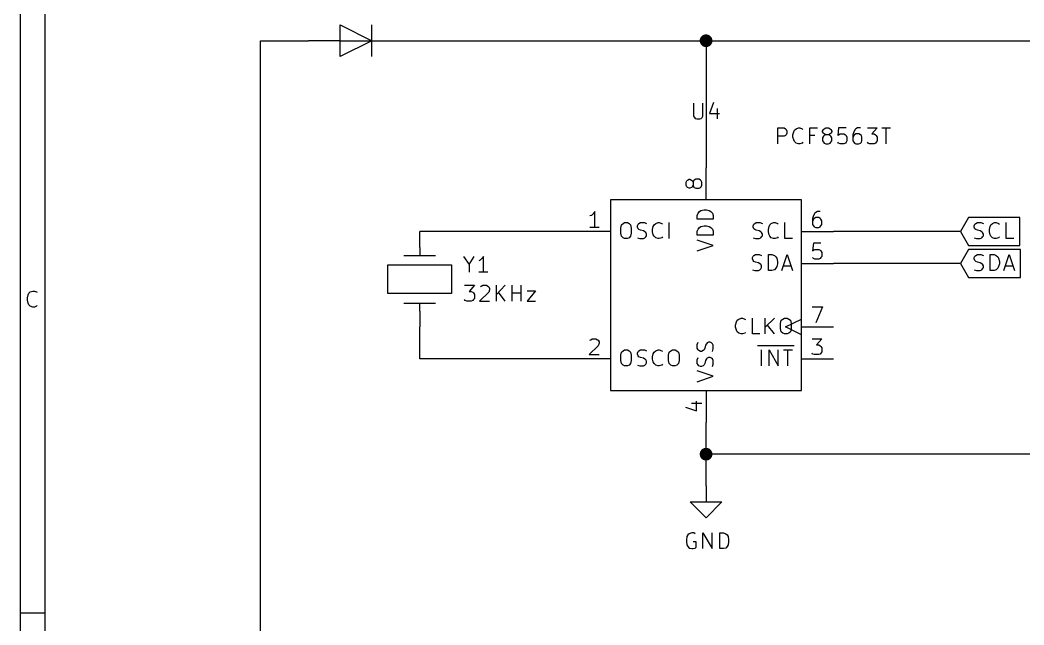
# Model space of a CAD drawing. Extents: x 10 to 410, y -287 to -10.
# Drawn here: x 10 to 90.1, y -161 to -112.6 of the extents above; entities that cross this region are included whole.
import ezdxf

# ---------------------------------------------------------------- set-up
doc = ezdxf.new("R2010")
doc.units = 0
doc.header["$MEASUREMENT"] = 0
for name, color, linetype in [('CYAN2', 4, 'CONTINUOUS'), ('GREEN2', 3, 'CONTINUOUS'), ('LYELLOW', 51, 'CONTINUOUS'), ('RED2', 1, 'CONTINUOUS')]:
    doc.layers.add(name, color=color, linetype=linetype)

msp = doc.modelspace()

# ---------------------------------------------------------------- linework, layer by layer
at = {"layer": 'CYAN2', "linetype": 'CONTINUOUS'}
for p, q in [((63.7794, -119.278), (63.7794, -120.32)), ((64.516, -120.32), (64.516, -119.278)), ((65.3542, -119.228), (65.0494, -120.117)), ((65.0494, -120.117), (65.8368, -120.117)), ((65.659, -119.71), (65.659, -120.548)), ((63.7794, -120.32), (63.8556, -120.421)), ((63.8556, -120.421), (63.9064, -120.498)), ((63.9064, -120.498), (64.0334, -120.548)), ((64.0334, -120.548), (64.262, -120.548)), ((64.262, -120.548), (64.389, -120.498)), ((64.389, -120.498), (64.4652, -120.421)), ((64.4652, -120.421), (64.516, -120.32)), ((70.5104, -122.53), (70.5104, -121.26)), ((70.5104, -121.26), (70.993, -121.26)), ((70.993, -121.26), (71.12, -121.336)), ((71.12, -121.336), (71.1708, -121.387)), ((71.1708, -121.387), (71.2216, -121.514)), ((71.2216, -121.691), (71.1708, -121.818)), ((71.2216, -121.514), (71.2216, -121.691)), ((71.7042, -121.818), (71.7804, -121.564)), ((71.7804, -121.564), (71.8312, -121.437)), ((71.8312, -121.437), (71.9582, -121.336)), ((71.9582, -121.336), (72.136, -121.26)), ((72.136, -121.26), (72.263, -121.26)), ((72.263, -121.26), (72.4408, -121.336)), ((72.4408, -121.336), (72.4916, -121.387)), ((73.0504, -122.53), (73.0504, -121.26)), ((73.0504, -121.26), (73.66, -121.26)), ((74.0664, -121.514), (74.1426, -121.387)), ((74.0664, -121.564), (74.0664, -121.514)), ((74.1426, -121.691), (74.0664, -121.564)), ((74.1426, -121.387), (74.1934, -121.336)), ((74.1934, -121.742), (74.1426, -121.691)), ((74.1934, -121.336), (74.3204, -121.26)), ((74.3204, -121.818), (74.1934, -121.742)), ((74.3204, -121.26), (74.549, -121.26)), ((74.549, -121.26), (74.676, -121.336)), ((74.676, -121.742), (74.549, -121.818)), ((74.676, -121.336), (74.7268, -121.387)), ((74.7268, -121.691), (74.676, -121.742)), ((74.7268, -121.387), (74.803, -121.514)), ((74.803, -121.564), (74.7268, -121.691)), ((74.803, -121.514), (74.803, -121.564)), ((75.3364, -121.26), (75.2856, -121.869)), ((75.946, -121.26), (75.3364, -121.26)), ((75.3364, -121.818), (75.4634, -121.742)), ((75.4634, -121.742), (75.7682, -121.742)), ((75.7682, -121.742), (75.8952, -121.818)), ((76.5556, -121.564), (76.4794, -121.818)), ((76.6826, -121.387), (76.5556, -121.564)), ((76.7334, -121.742), (76.6064, -121.818)), ((76.7334, -121.336), (76.6826, -121.387)), ((76.8604, -121.26), (76.7334, -121.336)), ((76.962, -121.742), (76.7334, -121.742)), ((77.089, -121.26), (76.8604, -121.26)), ((77.089, -121.818), (76.962, -121.742)), ((77.6478, -121.26), (78.4352, -121.26)), ((78.4352, -121.26), (78.0034, -121.742)), ((78.0034, -121.742), (78.1812, -121.742)), ((78.1812, -121.742), (78.3082, -121.818)), ((78.7908, -121.26), (79.502, -121.26)), ((79.1464, -122.53), (79.1464, -121.26)), ((70.993, -121.92), (70.5104, -121.92)), ((71.12, -121.869), (70.993, -121.92)), ((71.1708, -121.818), (71.12, -121.869)), ((71.7042, -121.996), (71.7042, -121.818)), ((71.7804, -122.225), (71.7042, -121.996)), ((71.8312, -122.352), (71.7804, -122.225)), ((71.9582, -122.479), (71.8312, -122.352)), ((72.136, -122.53), (71.9582, -122.479)), ((72.263, -122.53), (72.136, -122.53)), ((72.4408, -122.479), (72.263, -122.53)), ((72.4916, -122.403), (72.4408, -122.479)), ((73.4568, -121.869), (73.0504, -121.869)), ((74.1426, -121.92), (74.0664, -122.047)), ((74.0664, -122.047), (74.0664, -122.301)), ((74.0664, -122.301), (74.1426, -122.403)), ((74.1934, -121.869), (74.1426, -121.92)), ((74.1426, -122.403), (74.1934, -122.479)), ((74.3204, -121.818), (74.1934, -121.869)), ((74.1934, -122.479), (74.3204, -122.53)), ((74.549, -121.818), (74.3204, -121.818)), ((74.3204, -122.53), (74.549, -122.53)), ((74.676, -121.869), (74.549, -121.818)), ((74.549, -122.53), (74.676, -122.479)), ((74.7268, -121.92), (74.676, -121.869)), ((74.676, -122.479), (74.7268, -122.403)), ((74.803, -122.047), (74.7268, -121.92)), ((74.7268, -122.403), (74.803, -122.301)), ((74.803, -122.301), (74.803, -122.047)), ((75.2856, -121.869), (75.3364, -121.818)), ((75.3364, -122.479), (75.2856, -122.403)), ((75.4634, -122.53), (75.3364, -122.479)), ((75.7682, -122.53), (75.4634, -122.53)), ((75.8952, -122.479), (75.7682, -122.53)), ((75.8952, -121.818), (75.946, -121.869)), ((75.946, -122.403), (75.8952, -122.479)), ((75.946, -121.869), (75.9968, -121.996)), ((75.9968, -122.301), (75.946, -122.403)), ((75.9968, -121.996), (75.9968, -122.301)), ((76.4794, -121.818), (76.4794, -122.301)), ((76.5556, -121.869), (76.4794, -121.996)), ((76.4794, -122.301), (76.5556, -122.403)), ((76.6064, -121.818), (76.5556, -121.869)), ((76.5556, -122.403), (76.6064, -122.479)), ((76.6064, -122.479), (76.7334, -122.53)), ((76.7334, -122.53), (76.962, -122.53)), ((76.962, -122.53), (77.089, -122.479)), ((77.1652, -121.869), (77.089, -121.818)), ((77.089, -122.479), (77.1652, -122.403)), ((77.216, -121.996), (77.1652, -121.869)), ((77.1652, -122.403), (77.216, -122.301)), ((77.216, -122.301), (77.216, -121.996)), ((77.6986, -122.479), (77.6478, -122.403)), ((77.8256, -122.53), (77.6986, -122.479)), ((78.1812, -122.53), (77.8256, -122.53)), ((78.3082, -122.479), (78.1812, -122.53)), ((78.3082, -121.818), (78.359, -121.869)), ((78.359, -122.403), (78.3082, -122.479)), ((78.359, -121.869), (78.4352, -121.996)), ((78.4352, -122.301), (78.359, -122.403)), ((78.4352, -121.996), (78.4352, -122.301)), ((64.0588, -128.245), (64.135, -128.067)), ((64.135, -128.067), (64.2366, -127.94)), ((64.2366, -127.94), (64.3636, -127.864)), ((64.3636, -127.864), (64.6176, -127.813)), ((64.6176, -127.813), (64.7954, -127.813)), ((64.7954, -127.813), (65.024, -127.864)), ((65.024, -127.864), (65.151, -127.94)), ((65.151, -127.94), (65.278, -128.067)), ((65.278, -128.067), (65.3288, -128.245)), ((57.9628, -129.261), (58.0136, -129.007)), ((58.0136, -129.007), (58.1406, -128.905)), ((58.1406, -128.905), (58.2676, -128.829)), ((58.2676, -128.829), (58.4962, -128.829)), ((58.4962, -128.829), (58.6232, -128.905)), ((58.6232, -128.905), (58.7502, -129.007)), ((58.7502, -129.007), (58.801, -129.261)), ((59.2836, -129.083), (59.3598, -128.956)), ((59.3598, -128.956), (59.4106, -128.905)), ((59.4106, -128.905), (59.5376, -128.829)), ((59.5376, -128.829), (59.8424, -128.829)), ((59.8424, -128.829), (60.0202, -128.905)), ((60.5536, -129.134), (60.6298, -129.007)), ((60.6298, -129.007), (60.7568, -128.905)), ((60.7568, -128.905), (60.9346, -128.829)), ((60.9346, -128.829), (61.0362, -128.829)), ((61.0362, -128.829), (61.2394, -128.905)), ((61.2394, -128.905), (61.2902, -128.956)), ((61.8236, -130.099), (61.8236, -128.829)), ((64.0588, -128.549), (64.0588, -128.245)), ((65.3288, -128.549), (64.0588, -128.549)), ((65.3288, -128.245), (65.3288, -128.549)), ((68.5292, -129.083), (68.58, -128.956)), ((68.58, -128.956), (68.6562, -128.905)), ((68.6562, -128.905), (68.7578, -128.829)), ((68.7578, -128.829), (69.0626, -128.829)), ((69.0626, -128.829), (69.2658, -128.905)), ((69.7992, -129.134), (69.85, -129.007)), ((69.85, -129.007), (69.977, -128.905)), ((69.977, -128.905), (70.1548, -128.829)), ((70.1548, -128.829), (70.2818, -128.829)), ((70.2818, -128.829), (70.4596, -128.905)), ((70.4596, -128.905), (70.5358, -128.956)), ((71.0692, -130.099), (71.0692, -128.829)), ((57.9628, -129.667), (57.9628, -129.261)), ((58.0136, -129.921), (57.9628, -129.667)), ((58.801, -129.667), (58.7502, -129.921)), ((58.801, -129.261), (58.801, -129.667)), ((59.2836, -129.184), (59.2836, -129.083)), ((59.3598, -129.311), (59.2836, -129.184)), ((59.4106, -129.388), (59.3598, -129.311)), ((59.5376, -129.438), (59.4106, -129.388)), ((59.7662, -129.489), (59.5376, -129.438)), ((59.8932, -129.565), (59.7662, -129.489)), ((59.9694, -129.616), (59.8932, -129.565)), ((60.0202, -129.743), (59.9694, -129.616)), ((60.0202, -129.87), (60.0202, -129.743)), ((60.5028, -129.388), (60.5536, -129.134)), ((60.5028, -129.565), (60.5028, -129.388)), ((60.5536, -129.794), (60.5028, -129.565)), ((60.6298, -129.921), (60.5536, -129.794)), ((64.0588, -129.515), (64.135, -129.337)), ((64.0588, -129.819), (64.0588, -129.515)), ((65.3288, -129.819), (64.0588, -129.819)), ((64.135, -129.337), (64.2366, -129.21)), ((64.2366, -129.21), (64.3636, -129.134)), ((64.3636, -129.134), (64.6176, -129.083)), ((64.6176, -129.083), (64.7954, -129.083)), ((64.7954, -129.083), (65.024, -129.134)), ((65.024, -129.134), (65.151, -129.21)), ((65.151, -129.21), (65.278, -129.337)), ((65.278, -129.337), (65.3288, -129.515)), ((65.3288, -129.515), (65.3288, -129.819)), ((68.5292, -129.184), (68.5292, -129.083)), ((68.58, -129.311), (68.5292, -129.184)), ((68.6562, -129.388), (68.58, -129.311)), ((68.7578, -129.438), (68.6562, -129.388)), ((69.0118, -129.489), (68.7578, -129.438)), ((69.1388, -129.565), (69.0118, -129.489)), ((69.1896, -129.616), (69.1388, -129.565)), ((69.2658, -129.743), (69.1896, -129.616)), ((69.2658, -129.87), (69.2658, -129.743)), ((69.7484, -129.388), (69.7992, -129.134)), ((69.7484, -129.565), (69.7484, -129.388)), ((69.7992, -129.794), (69.7484, -129.565)), ((69.85, -129.921), (69.7992, -129.794)), ((58.1406, -130.048), (58.0136, -129.921)), ((58.2676, -130.099), (58.1406, -130.048)), ((58.4962, -130.099), (58.2676, -130.099)), ((58.6232, -130.048), (58.4962, -130.099)), ((58.7502, -129.921), (58.6232, -130.048)), ((59.2836, -130.048), (59.4868, -130.099)), ((59.4868, -130.099), (59.7662, -130.099)), ((59.7662, -130.099), (59.8932, -130.048)), ((59.8932, -130.048), (59.9694, -129.972)), ((59.9694, -129.972), (60.0202, -129.87)), ((60.7568, -130.048), (60.6298, -129.921)), ((60.9346, -130.099), (60.7568, -130.048)), ((61.0362, -130.099), (60.9346, -130.099)), ((61.2394, -130.048), (61.0362, -130.099)), ((61.2902, -129.972), (61.2394, -130.048)), ((65.3288, -130.658), (64.0588, -130.226)), ((68.5292, -130.048), (68.707, -130.099)), ((68.707, -130.099), (69.0118, -130.099)), ((69.0118, -130.099), (69.1388, -130.048)), ((69.1388, -130.048), (69.1896, -129.972)), ((69.1896, -129.972), (69.2658, -129.87)), ((69.977, -130.048), (69.85, -129.921)), ((70.1548, -130.099), (69.977, -130.048)), ((70.2818, -130.099), (70.1548, -130.099)), ((70.4596, -130.048), (70.2818, -130.099)), ((70.5358, -129.972), (70.4596, -130.048)), ((71.6788, -130.099), (71.0692, -130.099)), ((64.0588, -131.089), (65.3288, -130.658)), ((68.58, -131.445), (68.707, -131.369)), ((68.707, -131.369), (69.0118, -131.369)), ((69.0118, -131.369), (69.1896, -131.445)), ((69.7484, -132.639), (69.7484, -131.369)), ((69.7484, -131.369), (70.0278, -131.369)), ((70.0278, -131.369), (70.231, -131.445)), ((70.8152, -132.639), (71.247, -131.369)), ((71.247, -131.369), (71.6788, -132.639)), ((45.4152, -131.521), (45.847, -132.182)), ((45.847, -132.182), (46.2534, -131.521)), ((45.847, -132.182), (45.847, -132.791)), ((46.736, -131.826), (46.6344, -131.877)), ((46.863, -131.699), (46.736, -131.826)), ((46.99, -131.521), (46.863, -131.699)), ((46.99, -132.791), (46.99, -131.521)), ((68.4784, -131.623), (68.5292, -131.496)), ((68.4784, -131.724), (68.4784, -131.623)), ((68.5292, -131.851), (68.4784, -131.724)), ((68.5292, -131.496), (68.58, -131.445)), ((68.58, -131.928), (68.5292, -131.851)), ((68.707, -131.978), (68.58, -131.928)), ((68.961, -132.029), (68.707, -131.978)), ((69.0626, -132.105), (68.961, -132.029)), ((69.1388, -132.156), (69.0626, -132.105)), ((69.1896, -132.283), (69.1388, -132.156)), ((70.231, -131.445), (70.3326, -131.547)), ((70.3326, -131.547), (70.4088, -131.674)), ((70.4088, -131.674), (70.4596, -131.928)), ((70.4596, -132.105), (70.4088, -132.334)), ((70.4596, -131.928), (70.4596, -132.105)), ((47.3456, -132.791), (46.6344, -132.791)), ((68.4784, -132.588), (68.6562, -132.639)), ((68.6562, -132.639), (68.961, -132.639)), ((68.961, -132.639), (69.0626, -132.588)), ((69.0626, -132.588), (69.1388, -132.512)), ((69.1388, -132.512), (69.1896, -132.41)), ((69.1896, -132.41), (69.1896, -132.283)), ((70.0278, -132.639), (69.7484, -132.639)), ((70.231, -132.588), (70.0278, -132.639)), ((70.3326, -132.461), (70.231, -132.588)), ((70.4088, -132.334), (70.3326, -132.461)), ((70.9422, -132.283), (71.5518, -132.283)), ((45.4914, -133.833), (46.2788, -133.833)), ((46.2788, -133.833), (45.847, -134.315)), ((45.847, -134.315), (46.0248, -134.315)), ((46.0248, -134.315), (46.1518, -134.391)), ((46.1518, -134.391), (46.2026, -134.442)), ((46.2026, -134.442), (46.2788, -134.569)), ((46.2788, -134.569), (46.2788, -134.874)), ((47.4218, -134.391), (46.6852, -135.103)), ((46.7614, -133.96), (46.8122, -133.909)), ((46.8122, -133.909), (46.9392, -133.833)), ((46.9392, -133.833), (47.244, -133.833)), ((47.244, -133.833), (47.3456, -133.909)), ((47.3456, -133.909), (47.4218, -133.96)), ((47.4218, -133.96), (47.4726, -134.087)), ((47.4726, -134.188), (47.4218, -134.391)), ((47.4726, -134.087), (47.4726, -134.188)), ((48.0314, -135.103), (48.0314, -133.833)), ((48.7426, -133.833), (48.0314, -134.569)), ((48.7426, -135.103), (48.2092, -134.391)), ((49.3014, -135.103), (49.3014, -133.833)), ((49.3014, -134.442), (50.0126, -134.442)), ((50.0126, -135.103), (50.0126, -133.833)), ((50.4952, -134.264), (51.1556, -134.264)), ((51.1556, -134.264), (50.4952, -135.103)), ((45.5422, -135.052), (45.4914, -134.976)), ((45.6692, -135.103), (45.5422, -135.052)), ((46.0248, -135.103), (45.6692, -135.103)), ((46.1518, -135.052), (46.0248, -135.103)), ((46.2026, -134.976), (46.1518, -135.052)), ((46.2788, -134.874), (46.2026, -134.976)), ((46.6852, -135.103), (47.4726, -135.103)), ((50.4952, -135.103), (51.1556, -135.103)), ((67.1322, -137.008), (67.2084, -136.754)), ((67.1322, -137.185), (67.1322, -137.008)), ((67.2084, -136.754), (67.2592, -136.627)), ((67.2592, -136.627), (67.3862, -136.525)), ((67.3862, -136.525), (67.564, -136.449)), ((67.564, -136.449), (67.691, -136.449)), ((67.691, -136.449), (67.8688, -136.525)), ((67.8688, -136.525), (67.9196, -136.576)), ((68.4784, -137.719), (68.4784, -136.449)), ((69.4944, -137.719), (69.4944, -136.449)), ((70.231, -136.449), (69.4944, -137.185)), ((70.231, -137.719), (69.6722, -137.008)), ((70.7136, -136.881), (70.7644, -136.627)), ((70.7136, -137.287), (70.7136, -136.881)), ((70.7644, -136.627), (70.8914, -136.525)), ((70.8914, -136.525), (71.0184, -136.449)), ((71.0184, -136.449), (71.247, -136.449)), ((71.247, -136.449), (71.374, -136.525)), ((71.374, -136.525), (71.501, -136.627)), ((71.501, -136.627), (71.5518, -136.881)), ((71.5518, -136.881), (71.5518, -137.287)), ((67.2084, -137.414), (67.1322, -137.185)), ((67.2592, -137.541), (67.2084, -137.414)), ((67.3862, -137.668), (67.2592, -137.541)), ((67.564, -137.719), (67.3862, -137.668)), ((67.691, -137.719), (67.564, -137.719)), ((67.8688, -137.668), (67.691, -137.719)), ((67.9196, -137.592), (67.8688, -137.668)), ((69.0626, -137.719), (68.4784, -137.719)), ((70.7644, -137.541), (70.7136, -137.287)), ((70.8914, -137.668), (70.7644, -137.541)), ((71.0184, -137.719), (70.8914, -137.668)), ((71.247, -137.719), (71.0184, -137.719)), ((71.374, -137.668), (71.247, -137.719)), ((71.501, -137.541), (71.374, -137.668)), ((71.5518, -137.287), (71.501, -137.541)), ((64.0588, -138.557), (64.135, -138.379)), ((64.0588, -138.862), (64.0588, -138.557)), ((64.7192, -138.608), (64.6684, -138.862)), ((64.7954, -138.506), (64.7192, -138.608)), ((64.8462, -138.43), (64.7954, -138.506)), ((64.9732, -138.379), (64.8462, -138.43)), ((65.1002, -138.379), (64.9732, -138.379)), ((65.2018, -138.43), (65.1002, -138.379)), ((65.278, -138.506), (65.2018, -138.43)), ((65.3288, -138.608), (65.278, -138.506)), ((65.3288, -138.913), (65.3288, -138.608)), ((68.8848, -138.633), (69.4944, -138.633)), ((69.4944, -138.633), (70.8152, -138.633)), ((70.8152, -138.633), (71.8058, -138.633)), ((57.9628, -139.421), (58.0136, -139.167)), ((57.9628, -139.827), (57.9628, -139.421)), ((58.0136, -139.167), (58.1406, -139.065)), ((58.1406, -139.065), (58.2676, -138.989)), ((58.2676, -138.989), (58.4962, -138.989)), ((58.4962, -138.989), (58.6232, -139.065)), ((58.6232, -139.065), (58.7502, -139.167)), ((58.7502, -139.167), (58.801, -139.421)), ((58.801, -139.421), (58.801, -139.827)), ((59.2836, -139.243), (59.3598, -139.116)), ((59.2836, -139.344), (59.2836, -139.243)), ((59.3598, -139.471), (59.2836, -139.344)), ((59.3598, -139.116), (59.4106, -139.065)), ((59.4106, -139.065), (59.5376, -138.989)), ((59.5376, -138.989), (59.8424, -138.989)), ((59.8424, -138.989), (60.0202, -139.065)), ((60.5028, -139.548), (60.5536, -139.294)), ((60.5536, -139.294), (60.6298, -139.167)), ((60.6298, -139.167), (60.7568, -139.065)), ((60.7568, -139.065), (60.9346, -138.989)), ((60.9346, -138.989), (61.0362, -138.989)), ((61.0362, -138.989), (61.2394, -139.065)), ((61.2394, -139.065), (61.2902, -139.116)), ((61.7728, -139.421), (61.8236, -139.167)), ((61.7728, -139.827), (61.7728, -139.421)), ((61.8236, -139.167), (61.9506, -139.065)), ((61.9506, -139.065), (62.0776, -138.989)), ((62.0776, -138.989), (62.3062, -138.989)), ((62.3062, -138.989), (62.4332, -139.065)), ((62.4332, -139.065), (62.5602, -139.167)), ((62.5602, -139.167), (62.611, -139.421)), ((62.611, -139.421), (62.611, -139.827)), ((64.135, -138.989), (64.0588, -138.862)), ((64.1858, -139.04), (64.135, -138.989)), ((64.3128, -139.116), (64.1858, -139.04)), ((64.4144, -139.116), (64.3128, -139.116)), ((64.5414, -139.04), (64.4144, -139.116)), ((64.6176, -138.989), (64.5414, -139.04)), ((64.6684, -138.862), (64.6176, -138.989)), ((65.278, -139.116), (65.3288, -138.913)), ((69.1896, -140.259), (69.1896, -138.989)), ((69.7992, -140.259), (69.7992, -138.989)), ((69.7992, -138.989), (70.5358, -140.259)), ((70.5358, -140.259), (70.5358, -138.989)), ((70.9422, -138.989), (71.6788, -138.989)), ((71.2978, -140.259), (71.2978, -138.989)), ((58.0136, -140.081), (57.9628, -139.827)), ((58.1406, -140.208), (58.0136, -140.081)), ((58.2676, -140.259), (58.1406, -140.208)), ((58.6232, -140.208), (58.4962, -140.259)), ((58.7502, -140.081), (58.6232, -140.208)), ((58.801, -139.827), (58.7502, -140.081)), ((59.2836, -140.208), (59.4868, -140.259)), ((59.4106, -139.548), (59.3598, -139.471)), ((59.5376, -139.598), (59.4106, -139.548)), ((59.7662, -139.649), (59.5376, -139.598)), ((59.8932, -139.725), (59.7662, -139.649)), ((59.7662, -140.259), (59.8932, -140.208)), ((59.9694, -139.776), (59.8932, -139.725)), ((59.8932, -140.208), (59.9694, -140.132)), ((60.0202, -139.903), (59.9694, -139.776)), ((59.9694, -140.132), (60.0202, -140.03)), ((60.0202, -140.03), (60.0202, -139.903)), ((60.5028, -139.725), (60.5028, -139.548)), ((60.5536, -139.954), (60.5028, -139.725)), ((60.6298, -140.081), (60.5536, -139.954)), ((60.7568, -140.208), (60.6298, -140.081)), ((60.9346, -140.259), (60.7568, -140.208)), ((61.2394, -140.208), (61.0362, -140.259)), ((61.2902, -140.132), (61.2394, -140.208)), ((61.8236, -140.081), (61.7728, -139.827)), ((61.9506, -140.208), (61.8236, -140.081)), ((62.0776, -140.259), (61.9506, -140.208)), ((62.4332, -140.208), (62.3062, -140.259)), ((62.5602, -140.081), (62.4332, -140.208)), ((62.611, -139.827), (62.5602, -140.081)), ((64.0588, -139.776), (64.135, -139.598)), ((64.0588, -140.081), (64.0588, -139.776)), ((64.135, -140.183), (64.0588, -140.081)), ((64.1858, -140.259), (64.135, -140.183)), ((64.6176, -140.183), (64.5414, -140.259)), ((64.6684, -140.081), (64.6176, -140.183)), ((64.7192, -139.827), (64.6684, -140.081)), ((64.7954, -139.7), (64.7192, -139.827)), ((64.8462, -139.649), (64.7954, -139.7)), ((64.9732, -139.598), (64.8462, -139.649)), ((65.1002, -139.598), (64.9732, -139.598)), ((65.2018, -139.649), (65.1002, -139.598)), ((65.278, -139.7), (65.2018, -139.649)), ((65.3288, -139.827), (65.278, -139.7)), ((65.278, -140.31), (65.3288, -140.132)), ((65.3288, -140.132), (65.3288, -139.827)), ((58.4962, -140.259), (58.2676, -140.259)), ((59.4868, -140.259), (59.7662, -140.259)), ((61.0362, -140.259), (60.9346, -140.259)), ((62.3062, -140.259), (62.0776, -140.259)), ((65.3288, -141.097), (64.0588, -140.665)), ((64.3128, -140.31), (64.1858, -140.259)), ((64.4144, -140.31), (64.3128, -140.31)), ((64.5414, -140.259), (64.4144, -140.31)), ((64.0588, -141.529), (65.3288, -141.097)), ((63.3222, -153.772), (63.246, -153.899)), ((63.4238, -153.67), (63.3222, -153.772)), ((63.627, -153.594), (63.4238, -153.67)), ((63.8048, -153.594), (63.627, -153.594)), ((63.9064, -153.67), (63.8048, -153.594)), ((64.516, -154.864), (64.516, -153.594)), ((64.516, -153.594), (65.2526, -154.864)), ((65.2526, -154.864), (65.2526, -153.594)), ((65.8622, -154.864), (65.8622, -153.594)), ((65.8622, -153.594), (66.167, -153.594)), ((66.167, -153.594), (66.3448, -153.67)), ((66.3448, -153.67), (66.4464, -153.772)), ((66.4464, -153.772), (66.5226, -153.899)), ((63.246, -153.899), (63.1952, -154.153)), ((63.1952, -154.153), (63.1952, -154.33)), ((63.1952, -154.33), (63.246, -154.559)), ((63.246, -154.559), (63.3222, -154.686)), ((63.9826, -154.33), (63.7286, -154.33)), ((63.9826, -154.737), (63.9826, -154.33)), ((66.5226, -154.559), (66.4464, -154.686)), ((66.5226, -153.899), (66.5734, -154.153)), ((66.5734, -154.33), (66.5226, -154.559)), ((66.5734, -154.153), (66.5734, -154.33)), ((63.3222, -154.686), (63.4238, -154.813)), ((63.4238, -154.813), (63.627, -154.864)), ((63.627, -154.864), (63.7286, -154.864)), ((63.7286, -154.864), (63.9064, -154.813)), ((63.9064, -154.813), (63.9826, -154.737)), ((66.167, -154.864), (65.8622, -154.864)), ((66.3448, -154.813), (66.167, -154.864)), ((66.4464, -154.686), (66.3448, -154.813))]:
    msp.add_line(p, q, dxfattribs=at)
at = {"layer": 'GREEN2', "linetype": 'CONTINUOUS'}
for p, q in [((29.21, -170.18), (29.21, -114.3)), ((29.21, -114.3), (33.02, -114.3)), ((40.64, -114.3), (64.77, -114.3)), ((64.77, -114.3), (64.77, -124.46)), ((64.77, -114.3), (92.71, -114.3)), ((54.61, -129.54), (41.91, -129.54)), ((85.09, -129.54), (74.93, -129.54)), ((85.09, -132.08), (74.93, -132.08)), ((41.91, -139.7), (41.91, -137.16)), ((54.61, -139.7), (41.91, -139.7)), ((64.77, -147.32), (64.77, -144.78)), ((64.77, -149.86), (64.77, -147.32)), ((101.6, -147.32), (64.77, -147.32))]:
    msp.add_line(p, q, dxfattribs=at)
at = {"layer": 'GREEN2', "const_width": 0.508}
for points in [[(64.516, -114.3, 1), (65.024, -114.3, 1)], [(64.516, -147.32, 1), (65.024, -147.32, 1)]]:
    msp.add_lwpolyline(points, format="xyb", close=True, dxfattribs=at)
at = {"layer": 'LYELLOW', "linetype": 'CONTINUOUS'}
for p, q in [((57.15, -127), (57.15, -142.24)), ((72.39, -127), (57.15, -127)), ((72.39, -142.24), (72.39, -127)), ((57.15, -142.24), (72.39, -142.24))]:
    msp.add_line(p, q, dxfattribs=at)
at = {"layer": 'RED2', "linetype": 'CONTINUOUS'}
for p, q in [((10.0076, -10.0076), (10.0076, -286.995)), ((11.9888, -11.9888), (11.9888, -285.013)), ((35.56, -115.57), (35.56, -113.03)), ((35.56, -113.03), (38.1, -114.3)), ((38.1, -115.57), (38.1, -113.03)), ((35.56, -114.3), (33.02, -114.3)), ((35.56, -114.3), (38.1, -114.3)), ((38.1, -114.3), (35.56, -115.57)), ((38.1, -114.3), (40.64, -114.3)), ((64.77, -127), (64.77, -124.46)), ((63.1698, -125.603), (63.246, -125.476)), ((63.1698, -125.832), (63.1698, -125.603)), ((63.246, -125.476), (63.2968, -125.425)), ((63.2968, -125.425), (63.4238, -125.349)), ((63.4238, -125.349), (63.4746, -125.349)), ((63.4746, -125.349), (63.6016, -125.425)), ((63.6016, -125.425), (63.6524, -125.476)), ((63.6524, -125.476), (63.7286, -125.603)), ((63.7794, -125.476), (63.7286, -125.603)), ((63.7286, -125.603), (63.7286, -125.832)), ((63.8302, -125.425), (63.7794, -125.476)), ((63.9572, -125.349), (63.8302, -125.425)), ((64.2112, -125.349), (63.9572, -125.349)), ((64.3128, -125.425), (64.2112, -125.349)), ((64.389, -125.476), (64.3128, -125.425)), ((64.4398, -125.603), (64.389, -125.476)), ((64.4398, -125.832), (64.4398, -125.603)), ((63.246, -125.959), (63.1698, -125.832)), ((63.2968, -126.009), (63.246, -125.959)), ((63.4238, -126.086), (63.2968, -126.009)), ((63.4746, -126.086), (63.4238, -126.086)), ((63.6016, -126.009), (63.4746, -126.086)), ((63.6524, -125.959), (63.6016, -126.009)), ((63.7286, -125.832), (63.6524, -125.959)), ((63.7286, -125.832), (63.7794, -125.959)), ((63.7794, -125.959), (63.8302, -126.009)), ((63.8302, -126.009), (63.9572, -126.086)), ((63.9572, -126.086), (64.2112, -126.086)), ((64.2112, -126.086), (64.3128, -126.009)), ((64.3128, -126.009), (64.389, -125.959)), ((64.389, -125.959), (64.4398, -125.832)), ((57.15, -127), (57.15, -142.24)), ((72.39, -127), (57.15, -127)), ((72.39, -142.24), (72.39, -127)), ((55.753, -128.118), (55.626, -128.245)), ((55.88, -127.94), (55.753, -128.118)), ((55.88, -129.21), (55.88, -127.94)), ((73.4568, -128.067), (73.3552, -128.245)), ((73.533, -128.016), (73.4568, -128.067)), ((73.66, -127.94), (73.533, -128.016)), ((73.8886, -127.94), (73.66, -127.94)), ((55.626, -128.245), (55.499, -128.295)), ((73.3552, -128.245), (73.279, -128.499)), ((73.279, -128.499), (73.279, -128.981)), ((73.3552, -128.549), (73.279, -128.676)), ((73.279, -128.981), (73.3552, -129.083)), ((73.406, -128.499), (73.3552, -128.549)), ((73.533, -128.422), (73.406, -128.499)), ((73.7616, -128.422), (73.533, -128.422)), ((73.8886, -128.499), (73.7616, -128.422)), ((73.9394, -128.549), (73.8886, -128.499)), ((74.0156, -128.676), (73.9394, -128.549)), ((73.9394, -129.083), (74.0156, -128.981)), ((74.0156, -128.981), (74.0156, -128.676)), ((85.725, -128.422), (85.09, -129.54)), ((89.8144, -128.422), (85.725, -128.422)), ((86.1822, -129.083), (86.233, -128.956)), ((86.233, -128.956), (86.3092, -128.905)), ((86.3092, -128.905), (86.4362, -128.829)), ((86.4362, -128.829), (86.7156, -128.829)), ((86.7156, -128.829), (86.9188, -128.905)), ((87.4522, -129.134), (87.503, -129.007)), ((87.503, -129.007), (87.63, -128.905)), ((87.63, -128.905), (87.8078, -128.829)), ((87.8078, -128.829), (87.9348, -128.829)), ((87.9348, -128.829), (88.1126, -128.905)), ((88.1126, -128.905), (88.1888, -128.956)), ((88.7222, -130.099), (88.7222, -128.829)), ((89.8144, -129.54), (89.8144, -128.422)), ((41.91, -130.81), (41.91, -129.54)), ((57.15, -129.54), (54.61, -129.54)), ((56.2356, -129.21), (55.499, -129.21)), ((72.39, -129.54), (74.93, -129.54)), ((73.3552, -129.083), (73.406, -129.159)), ((73.406, -129.159), (73.533, -129.21)), ((73.533, -129.21), (73.7616, -129.21)), ((73.7616, -129.21), (73.8886, -129.159)), ((73.8886, -129.159), (73.9394, -129.083)), ((85.09, -129.54), (85.725, -130.658)), ((86.1822, -129.184), (86.1822, -129.083)), ((86.233, -129.311), (86.1822, -129.184)), ((86.3092, -129.388), (86.233, -129.311)), ((86.4362, -129.438), (86.3092, -129.388)), ((86.6648, -129.489), (86.4362, -129.438)), ((86.7918, -129.565), (86.6648, -129.489)), ((86.8426, -129.616), (86.7918, -129.565)), ((86.9188, -129.743), (86.8426, -129.616)), ((86.9188, -129.87), (86.9188, -129.743)), ((87.4014, -129.388), (87.4522, -129.134)), ((87.4014, -129.565), (87.4014, -129.388)), ((87.4522, -129.794), (87.4014, -129.565)), ((87.503, -129.921), (87.4522, -129.794)), ((89.8144, -130.658), (89.8144, -129.54)), ((73.3552, -130.48), (73.279, -131.089)), ((73.9394, -130.48), (73.3552, -130.48)), ((86.1822, -130.048), (86.36, -130.099)), ((86.36, -130.099), (86.6648, -130.099)), ((86.6648, -130.099), (86.7918, -130.048)), ((86.7918, -130.048), (86.8426, -129.972)), ((86.8426, -129.972), (86.9188, -129.87)), ((87.63, -130.048), (87.503, -129.921)), ((87.8078, -130.099), (87.63, -130.048)), ((87.9348, -130.099), (87.8078, -130.099)), ((88.1126, -130.048), (87.9348, -130.099)), ((88.1888, -129.972), (88.1126, -130.048)), ((89.3318, -130.099), (88.7222, -130.099)), ((41.91, -130.81), (41.91, -131.445)), ((73.279, -131.089), (73.3552, -131.039)), ((73.3552, -131.039), (73.4568, -130.962)), ((73.4568, -130.962), (73.7616, -130.962)), ((73.7616, -130.962), (73.8886, -131.039)), ((73.8886, -131.039), (73.9394, -131.089)), ((73.9394, -131.089), (74.0156, -131.216)), ((74.0156, -131.216), (74.0156, -131.521)), ((85.725, -130.962), (85.09, -132.08)), ((85.725, -130.658), (89.8144, -130.658)), ((89.8652, -130.962), (85.725, -130.962)), ((86.3092, -131.445), (86.4362, -131.369)), ((86.4362, -131.369), (86.7156, -131.369)), ((86.7156, -131.369), (86.9188, -131.445)), ((87.4522, -132.639), (87.4522, -131.369)), ((87.4522, -131.369), (87.757, -131.369)), ((87.757, -131.369), (87.9348, -131.445)), ((88.5444, -132.639), (88.9762, -131.369)), ((88.9762, -131.369), (89.3826, -132.639)), ((89.8652, -132.08), (89.8652, -130.962)), ((39.37, -134.493), (39.37, -132.207)), ((39.37, -132.207), (44.45, -132.207)), ((40.64, -131.445), (43.18, -131.445)), ((44.45, -132.207), (44.45, -134.493)), ((72.39, -132.08), (74.93, -132.08)), ((73.3552, -131.699), (73.279, -131.623)), ((73.4568, -131.75), (73.3552, -131.699)), ((73.7616, -131.75), (73.4568, -131.75)), ((73.8886, -131.699), (73.7616, -131.75)), ((73.9394, -131.623), (73.8886, -131.699)), ((74.0156, -131.521), (73.9394, -131.623)), ((85.09, -132.08), (85.725, -133.198)), ((86.1822, -131.623), (86.233, -131.496)), ((86.1822, -131.724), (86.1822, -131.623)), ((86.233, -131.851), (86.1822, -131.724)), ((86.233, -131.496), (86.3092, -131.445)), ((86.3092, -131.928), (86.233, -131.851)), ((86.4362, -131.978), (86.3092, -131.928)), ((86.6648, -132.029), (86.4362, -131.978)), ((86.7918, -132.105), (86.6648, -132.029)), ((86.8426, -132.156), (86.7918, -132.105)), ((86.9188, -132.283), (86.8426, -132.156)), ((87.9348, -131.445), (88.0618, -131.547)), ((88.0618, -131.547), (88.1126, -131.674)), ((88.1126, -131.674), (88.1888, -131.928)), ((88.1888, -132.105), (88.1126, -132.334)), ((88.1888, -131.928), (88.1888, -132.105)), ((89.8652, -133.198), (89.8652, -132.08)), ((86.1822, -132.588), (86.36, -132.639)), ((86.36, -132.639), (86.6648, -132.639)), ((86.6648, -132.639), (86.7918, -132.588)), ((86.7918, -132.588), (86.8426, -132.512)), ((86.8426, -132.512), (86.9188, -132.41)), ((86.9188, -132.41), (86.9188, -132.283)), ((87.757, -132.639), (87.4522, -132.639)), ((87.9348, -132.588), (87.757, -132.639)), ((88.0618, -132.461), (87.9348, -132.588)), ((88.1126, -132.334), (88.0618, -132.461)), ((88.6714, -132.283), (89.2556, -132.283)), ((85.725, -133.198), (89.8652, -133.198)), ((10.5918, -134.823), (10.6426, -134.595)), ((10.6426, -134.595), (10.7188, -134.468)), ((10.7188, -134.468), (10.8204, -134.341)), ((10.8204, -134.341), (11.0236, -134.29)), ((11.0236, -134.29), (11.1506, -134.29)), ((11.1506, -134.29), (11.3284, -134.341)), ((11.3284, -134.341), (11.3792, -134.391)), ((44.45, -134.493), (39.37, -134.493)), ((10.5918, -135.026), (10.5918, -134.823)), ((10.6426, -135.255), (10.5918, -135.026)), ((10.7188, -135.382), (10.6426, -135.255)), ((10.8204, -135.509), (10.7188, -135.382)), ((40.64, -135.255), (43.18, -135.255)), ((41.91, -135.89), (41.91, -135.255)), ((11.0236, -135.585), (10.8204, -135.509)), ((11.1506, -135.585), (11.0236, -135.585)), ((11.3284, -135.509), (11.1506, -135.585)), ((11.3792, -135.458), (11.3284, -135.509)), ((41.91, -135.89), (41.91, -137.16)), ((73.2282, -135.56), (74.0664, -135.56)), ((74.0664, -135.56), (73.533, -136.83)), ((71.12, -137.16), (72.39, -136.525)), ((72.39, -137.795), (71.12, -137.16)), ((72.39, -137.16), (74.93, -137.16)), ((55.499, -138.227), (55.5752, -138.176)), ((55.5752, -138.176), (55.6768, -138.1)), ((55.6768, -138.1), (55.9816, -138.1)), ((55.9816, -138.1), (56.1086, -138.176)), ((56.1086, -138.176), (56.1594, -138.227)), ((56.1594, -138.227), (56.2356, -138.354)), ((56.2356, -138.455), (56.1594, -138.659)), ((56.2356, -138.354), (56.2356, -138.455)), ((73.2282, -138.1), (74.0156, -138.1)), ((74.0156, -138.1), (73.5838, -138.582)), ((73.5838, -138.582), (73.7616, -138.582)), ((73.7616, -138.582), (73.8886, -138.659)), ((56.1594, -138.659), (55.4482, -139.37)), ((55.4482, -139.37), (56.2356, -139.37)), ((73.279, -139.319), (73.2282, -139.243)), ((73.406, -139.37), (73.279, -139.319)), ((73.7616, -139.37), (73.406, -139.37)), ((73.8886, -139.319), (73.7616, -139.37)), ((73.8886, -138.659), (73.9394, -138.709)), ((73.9394, -139.243), (73.8886, -139.319)), ((73.9394, -138.709), (74.0156, -138.836)), ((74.0156, -139.141), (73.9394, -139.243)), ((74.0156, -138.836), (74.0156, -139.141)), ((57.15, -139.7), (54.61, -139.7)), ((72.39, -139.7), (74.93, -139.7)), ((57.15, -142.24), (72.39, -142.24)), ((64.77, -142.24), (64.77, -144.78)), ((63.6016, -143.256), (64.4398, -143.256)), ((64.008, -143.866), (64.008, -143.078)), ((63.119, -143.561), (64.008, -143.866)), ((64.77, -149.86), (64.77, -151.13)), ((64.77, -152.4), (63.5, -151.13)), ((63.5, -151.13), (64.77, -151.13)), ((64.77, -151.13), (66.04, -151.13)), ((66.04, -151.13), (64.77, -152.4)), ((10.0076, -159.995), (11.9888, -159.995))]:
    msp.add_line(p, q, dxfattribs=at)

doc.saveas('drawing.dxf')
